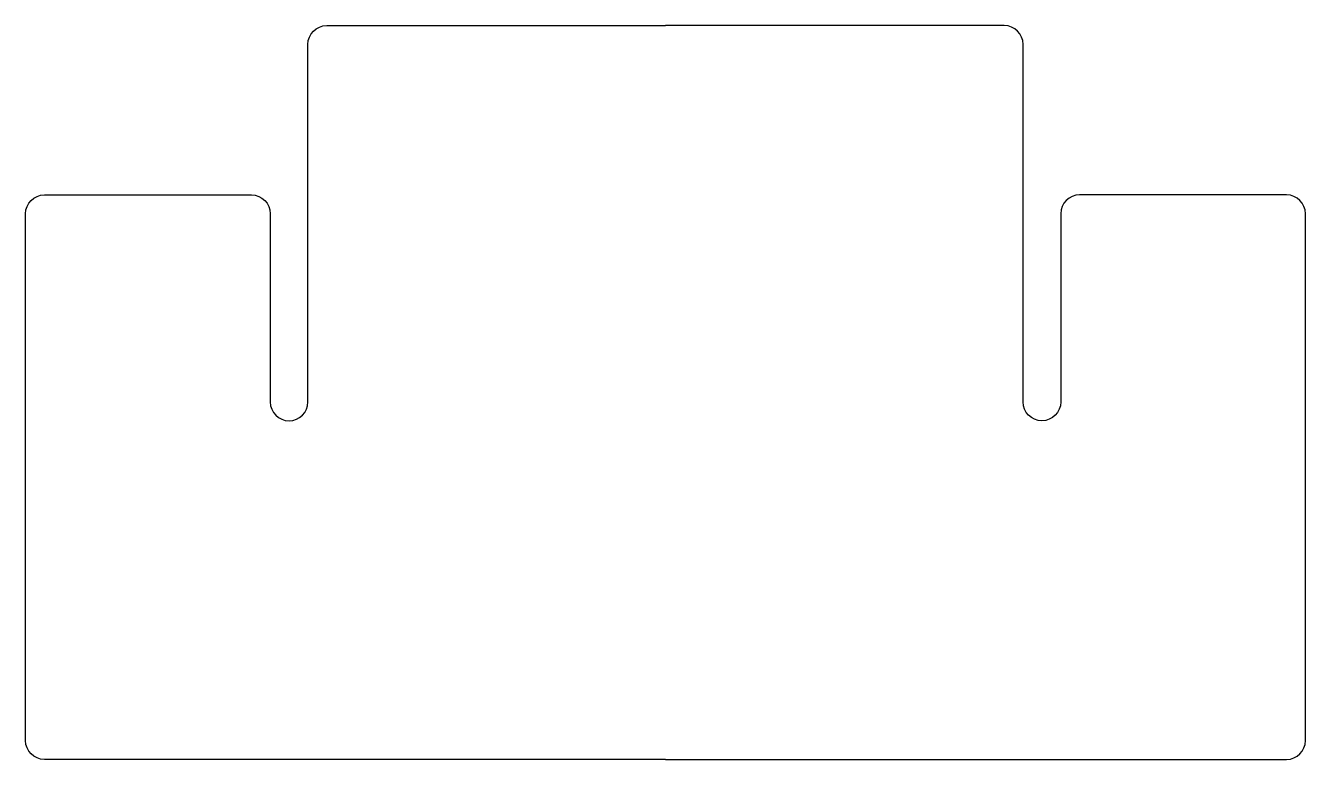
# Model space of a CAD drawing. Header units: millimetres. Extents: x 60 to 740, y 44 to 434.
import ezdxf

# ---------------------------------------------------------------- set-up
doc = ezdxf.new("R2010")
doc.units = ezdxf.units.MM
doc.layers.add('Layer_1', color=7, linetype='CONTINUOUS')

msp = doc.modelspace()

# ---------------------------------------------------------------- linework, layer by layer
at = {"layer": 'Layer_1', "color": 7}
for points in [[(220, 434), (400, 434)], [(580, 434), (400, 434)], [(210, 234), (210, 424)], [(590, 234), (590, 424)], [(70.00001, 344), (180.00001, 344)], [(729.99999, 344), (619.99999, 344)], [(60.00001, 54), (60.00001, 334)], [(190.00001, 334), (190, 234)], [(609.99999, 334), (610, 234)], [(739.99999, 54), (739.99999, 334)], [(400.00001, 44), (70.00001, 44)], [(399.99999, 44), (729.99999, 44)]]:
    msp.add_lwpolyline(points, dxfattribs=at)
for points in [[(210, 424), (210, 429.52285), (214.47715, 434), (220, 434)], [(590, 424), (590, 429.52285), (585.52285, 434), (580, 434)], [(60.00001, 334), (60.00001, 339.52285), (64.47716, 344), (70.00001, 344)], [(180.00001, 344), (185.52286, 344), (190.00001, 339.52285), (190.00001, 334)], [(619.99999, 344), (614.47714, 344), (609.99999, 339.52285), (609.99999, 334)], [(739.99999, 334), (739.99999, 339.52285), (735.52284, 344), (729.99999, 344)], [(190, 234), (190, 228.47715), (194.47715, 224), (200, 224)], [(200, 224), (205.52285, 224), (210, 228.47715), (210, 234)], [(600, 224), (594.47715, 224), (590, 228.47715), (590, 234)], [(610, 234), (610, 228.47715), (605.52285, 224), (600, 224)], [(70.00001, 44), (64.47716, 44), (60.00001, 48.47715), (60.00001, 54)], [(729.99999, 44), (735.52284, 44), (739.99999, 48.47715), (739.99999, 54)]]:
    msp.add_open_spline(points, degree=3, dxfattribs=at)

doc.saveas('drawing.dxf')
